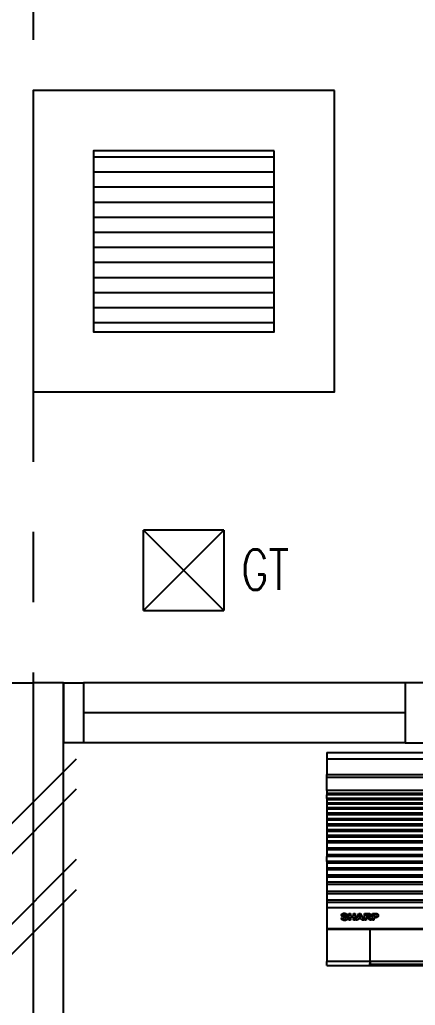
# Model space of a CAD drawing. Header units: millimetres. Extents: x 982 to 80582, y 687 to 58800.
# Drawn here: x 46833 to 47817, y 39930 to 42383 of the extents above; entities that cross this region are included whole.
import ezdxf

# ---------------------------------------------------------------- set-up
doc = ezdxf.new("R2010")
doc.units = ezdxf.units.MM
doc.linetypes.add('CENTER', pattern=[2, 1.25, -0.25, 0.25, -0.25])
doc.linetypes.add('HIDDEN', pattern=[0.375, 0.25, -0.125])
for name, color, linetype in [('A-DRAIN', 9, 'Continuous'), ('A-PTILE', 8, 'Continuous'), ('A-SYM', 8, 'Continuous'), ('A-WALL', 1, 'Continuous'), ('A-WIN', 9, 'Continuous'), ('A-WLH', 7, 'Continuous'), ('Edges', 7, 'Continuous'), ('Grid', 8, 'CENTER')]:
    doc.layers.add(name, color=color, linetype=linetype)
doc.styles.add('ROMANS', font='romans.shx', dxfattribs={"width": 0.75, "height": 200})

# ---------------------------------------------------------------- blocks, each defined once
blk = doc.blocks.new('A$C49831240')
at = {"layer": 'A-WLH', "color": 8}
for p, q in [((250, 575), (0, 325)), ((250, 500), (0, 250)), ((250, 325), (0, 75)), ((250, 250), (0, 0))]:
    blk.add_line(p, q, dxfattribs=at)
blk = doc.blocks.new('air con')
at = {"layer": 'Edges'}
for p, q in [((71.4, 41.9), (152.4, 41.9)), ((71.4, 41.9), (71.4, 41.09)), ((71.4, 41.09), (152.4, 41.09)), ((71.4, 41.09), (71.4, 39.12)), ((71.4, 39.12), (152.4, 39.12)), ((71.4, 38.72), (71.4, 39.12)), ((152.4, 38.72), (71.4, 38.72)), ((71.4, 37.09), (71.4, 38.72)), ((71.4, 37.09), (71.4, 36.7)), ((152.4, 37.09), (71.4, 37.09)), ((152.4, 36.7), (71.4, 36.7)), ((71.4, 36.7), (71.4, 36.54)), ((152.4, 36.54), (71.4, 36.54)), ((71.4, 36.08), (71.4, 36.54)), ((152.4, 36.08), (71.4, 36.08)), ((71.4, 36.08), (71.4, 35.91)), ((152.4, 35.91), (71.4, 35.91)), ((71.4, 35.91), (71.4, 35.49)), ((71.4, 35.49), (71.4, 35.34)), ((152.4, 35.49), (71.4, 35.49)), ((152.4, 35.34), (71.4, 35.34)), ((71.4, 35.34), (71.4, 34.88)), ((152.4, 34.88), (71.4, 34.88)), ((71.4, 34.88), (71.4, 34.71)), ((152.4, 34.71), (71.4, 34.71)), ((71.4, 34.71), (71.4, 34.21)), ((152.4, 34.21), (71.4, 34.21)), ((71.4, 34.21), (71.4, 34.02)), ((71.4, 34.02), (71.4, 33.51)), ((152.4, 34.02), (71.4, 34.02)), ((152.4, 33.51), (71.4, 33.51)), ((71.4, 33.51), (71.4, 33.33)), ((152.4, 33.33), (71.4, 33.33)), ((71.4, 33.33), (71.4, 32.83)), ((152.4, 32.83), (71.4, 32.83)), ((71.4, 32.83), (71.4, 32.62)), ((152.4, 32.62), (71.4, 32.62)), ((71.4, 32.62), (71.4, 32.1)), ((152.4, 32.1), (71.4, 32.1)), ((71.4, 32.1), (71.4, 31.91)), ((152.4, 31.91), (71.4, 31.91)), ((71.4, 31.91), (71.4, 31.38)), ((152.4, 31.38), (71.4, 31.38)), ((71.4, 31.38), (71.4, 31.19)), ((152.4, 31.19), (71.4, 31.19)), ((71.4, 31.19), (71.4, 30.65)), ((152.4, 30.65), (71.4, 30.65)), ((71.4, 30.65), (71.4, 30.44)), ((152.4, 30.44), (71.4, 30.44)), ((71.4, 30.44), (71.4, 29.79)), ((152.4, 29.79), (71.4, 29.79)), ((71.4, 29.79), (71.4, 29.56)), ((71.4, 29.56), (71.4, 28.93)), ((152.4, 29.56), (71.4, 29.56)), ((152.4, 28.93), (71.4, 28.93)), ((71.4, 28.93), (71.4, 28.71)), ((152.4, 28.71), (71.4, 28.71)), ((71.4, 28.09), (71.4, 28.71)), ((152.4, 28.09), (71.4, 28.09)), ((71.4, 28.09), (71.4, 27.87)), ((71.4, 27.87), (71.4, 27.23)), ((152.4, 27.87), (71.4, 27.87)), ((152.4, 27.23), (71.4, 27.23)), ((71.4, 27.23), (71.4, 27.02)), ((71.4, 27.02), (71.4, 26.35)), ((152.4, 27.02), (71.4, 27.02)), ((152.4, 26.35), (71.4, 26.35)), ((71.4, 26.35), (71.4, 26.12)), ((152.4, 26.12), (71.4, 26.12)), ((71.4, 26.12), (71.4, 25.47)), ((152.4, 25.47), (71.4, 25.47)), ((71.4, 25.47), (71.4, 25.16)), ((152.4, 25.16), (71.4, 25.16)), ((71.4, 25.16), (71.4, 24.3)), ((152.4, 24.3), (71.4, 24.3)), ((71.4, 24.3), (71.4, 24)), ((152.4, 24), (71.4, 24)), ((71.4, 24), (71.4, 23.18)), ((71.4, 23.18), (71.4, 22.88)), ((152.4, 23.18), (71.4, 23.18)), ((152.4, 22.88), (71.4, 22.88)), ((71.4, 22.88), (71.4, 22.21)), ((152.4, 22.21), (71.4, 22.21)), ((71.4, 22.21), (71.4, 19.57)), ((73.28, 21.28), (73.29, 21.35)), ((73.29, 21.23), (73.28, 21.28)), ((73.29, 21.35), (73.33, 21.41)), ((73.33, 21.41), (73.38, 21.46)), ((73.38, 21.46), (73.45, 21.49)), ((73.45, 21.49), (73.54, 21.52)), ((73.48, 21.32), (73.47, 21.29)), ((73.47, 21.29), (73.48, 21.26)), ((73.5, 21.35), (73.48, 21.32)), ((73.48, 21.26), (73.5, 21.24)), ((73.56, 21.37), (73.5, 21.35)), ((73.5, 21.24), (73.57, 21.21)), ((73.54, 21.52), (73.64, 21.52)), ((73.64, 21.38), (73.56, 21.37)), ((73.64, 21.52), (73.73, 21.52)), ((73.71, 21.37), (73.64, 21.38)), ((73.77, 21.35), (73.71, 21.37)), ((73.73, 21.52), (73.8, 21.51)), ((73.8, 21.31), (73.77, 21.35)), ((73.8, 21.51), (73.87, 21.48)), ((73.82, 21.25), (73.8, 21.31)), ((74.02, 21.26), (73.82, 21.25)), ((73.87, 21.48), (73.92, 21.45)), ((73.92, 21.45), (73.96, 21.41)), ((73.96, 21.41), (73.99, 21.37)), ((73.99, 21.37), (74.01, 21.32)), ((74.01, 21.32), (74.02, 21.26)), ((74.21, 20.64), (74.21, 21.51)), ((74.21, 21.51), (74.41, 21.51)), ((74.41, 21.51), (74.41, 21.17)), ((74.8, 21.17), (74.8, 21.51)), ((74.8, 21.51), (75, 21.51)), ((75, 21.51), (75, 20.64)), ((75.11, 20.64), (75.49, 21.51)), ((75.59, 21.31), (75.46, 20.98)), ((75.49, 21.51), (75.7, 21.51)), ((75.73, 20.98), (75.59, 21.31)), ((75.7, 21.51), (76.09, 20.64)), ((76.2, 20.64), (76.2, 21.51)), ((76.2, 21.51), (76.62, 21.51)), ((76.55, 21.36), (76.4, 21.36)), ((76.4, 21.36), (76.4, 21.14)), ((76.7, 21.36), (76.55, 21.36)), ((76.62, 21.51), (76.75, 21.5)), ((76.74, 21.35), (76.7, 21.36)), ((76.77, 21.33), (76.74, 21.35)), ((76.75, 21.5), (76.85, 21.49)), ((76.79, 21.29), (76.77, 21.33)), ((76.8, 21.25), (76.79, 21.29)), ((76.79, 21.22), (76.8, 21.25)), ((76.85, 21.49), (76.91, 21.45)), ((76.91, 21.45), (76.96, 21.4)), ((76.96, 21.4), (76.99, 21.34)), ((76.99, 21.34), (77, 21.27)), ((77, 21.27), (77, 21.22)), ((77.19, 20.64), (77.19, 21.51)), ((77.19, 21.51), (77.51, 21.51)), ((77.39, 21.36), (77.39, 21.12)), ((77.48, 21.36), (77.39, 21.36)), ((77.63, 21.36), (77.48, 21.36)), ((77.51, 21.51), (77.66, 21.51)), ((77.67, 21.34), (77.63, 21.36)), ((77.66, 21.51), (77.74, 21.5)), ((77.71, 21.32), (77.67, 21.34)), ((77.73, 21.28), (77.71, 21.32)), ((77.74, 21.24), (77.73, 21.28)), ((77.74, 21.5), (77.82, 21.47)), ((77.82, 21.47), (77.89, 21.41)), ((77.89, 21.41), (77.91, 21.38)), ((77.91, 21.38), (77.93, 21.34)), ((77.93, 21.34), (77.94, 21.29)), ((77.94, 21.24), (77.93, 21.17)), ((77.94, 21.29), (77.94, 21.24)), ((73.25, 20.92), (73.44, 20.94)), ((73.26, 20.85), (73.25, 20.92)), ((73.29, 20.79), (73.26, 20.85)), ((73.31, 21.19), (73.29, 21.23)), ((73.32, 20.74), (73.29, 20.79)), ((73.33, 21.14), (73.31, 21.19)), ((73.37, 20.7), (73.32, 20.74)), ((73.37, 21.11), (73.33, 21.14)), ((73.41, 21.08), (73.37, 21.11)), ((73.42, 20.67), (73.37, 20.7)), ((73.46, 21.06), (73.41, 21.08)), ((73.49, 20.64), (73.42, 20.67)), ((73.44, 20.94), (73.47, 20.86)), ((73.6, 21.02), (73.46, 21.06)), ((73.47, 20.86), (73.51, 20.81)), ((73.57, 20.63), (73.49, 20.64)), ((73.51, 20.81), (73.57, 20.78)), ((73.57, 21.21), (73.68, 21.18)), ((73.57, 20.78), (73.66, 20.77)), ((73.65, 20.62), (73.57, 20.63)), ((73.76, 20.98), (73.6, 21.02)), ((73.77, 20.63), (73.65, 20.62)), ((73.66, 20.77), (73.74, 20.78)), ((73.68, 21.18), (73.81, 21.15)), ((73.74, 20.78), (73.8, 20.81)), ((73.8, 20.96), (73.76, 20.98)), ((73.87, 20.66), (73.77, 20.63)), ((73.83, 20.94), (73.8, 20.96)), ((73.8, 20.81), (73.84, 20.85)), ((73.81, 21.15), (73.9, 21.12)), ((73.84, 20.92), (73.83, 20.94)), ((73.85, 20.89), (73.84, 20.92)), ((73.84, 20.85), (73.85, 20.89)), ((73.94, 20.7), (73.87, 20.66)), ((73.9, 21.12), (73.96, 21.08)), ((74, 20.75), (73.94, 20.7)), ((73.96, 21.08), (74.01, 21.03)), ((74.04, 20.82), (74, 20.75)), ((74.01, 21.03), (74.04, 20.97)), ((74.04, 20.97), (74.05, 20.89)), ((74.05, 20.89), (74.04, 20.82)), ((74.41, 20.64), (74.21, 20.64)), ((74.41, 21.17), (74.8, 21.17)), ((74.8, 21.02), (74.41, 21.02)), ((74.41, 21.02), (74.41, 20.64)), ((74.8, 20.64), (74.8, 21.02)), ((75, 20.64), (74.8, 20.64)), ((75.32, 20.64), (75.11, 20.64)), ((75.4, 20.84), (75.32, 20.64)), ((75.79, 20.84), (75.4, 20.84)), ((75.46, 20.98), (75.73, 20.98)), ((75.88, 20.64), (75.79, 20.84)), ((76.09, 20.64), (75.88, 20.64)), ((76.4, 20.64), (76.2, 20.64)), ((76.4, 21.14), (76.54, 21.14)), ((76.44, 21), (76.4, 21)), ((76.4, 21), (76.4, 20.64)), ((76.5, 21), (76.44, 21)), ((76.54, 20.99), (76.5, 21)), ((76.54, 21.14), (76.66, 21.14)), ((76.57, 20.98), (76.54, 20.99)), ((76.6, 20.96), (76.57, 20.98)), ((76.7, 20.83), (76.6, 20.96)), ((76.66, 21.14), (76.72, 21.15)), ((76.85, 20.64), (76.7, 20.83)), ((76.72, 21.15), (76.75, 21.17)), ((76.8, 21.03), (76.74, 21.02)), ((76.74, 21.02), (76.8, 20.99)), ((76.75, 21.17), (76.78, 21.19)), ((76.78, 21.19), (76.79, 21.22)), ((76.86, 21.05), (76.8, 21.03)), ((76.8, 20.99), (76.85, 20.95)), ((76.85, 20.95), (76.9, 20.89)), ((77.08, 20.64), (76.85, 20.64)), ((76.9, 21.07), (76.86, 21.05)), ((76.94, 21.1), (76.9, 21.07)), ((76.9, 20.89), (76.96, 20.81)), ((76.97, 21.14), (76.94, 21.1)), ((76.96, 20.81), (77.08, 20.64)), ((76.99, 21.18), (76.97, 21.14)), ((77, 21.22), (76.99, 21.18)), ((77.39, 20.64), (77.19, 20.64)), ((77.39, 21.12), (77.5, 21.12)), ((77.52, 20.97), (77.39, 20.97)), ((77.39, 20.97), (77.39, 20.64)), ((77.5, 21.12), (77.59, 21.12)), ((77.64, 20.97), (77.52, 20.97)), ((77.59, 21.12), (77.65, 21.13)), ((77.72, 20.98), (77.64, 20.97)), ((77.65, 21.13), (77.69, 21.15)), ((77.69, 21.15), (77.72, 21.17)), ((77.72, 21.17), (77.73, 21.2)), ((77.78, 21), (77.72, 20.98)), ((77.73, 21.2), (77.74, 21.24)), ((77.83, 21.02), (77.78, 21)), ((77.87, 21.06), (77.83, 21.02)), ((77.91, 21.11), (77.87, 21.06)), ((77.93, 21.17), (77.91, 21.11)), ((152.4, 19.57), (71.4, 19.57)), ((71.4, 19.57), (71.4, 19.49)), ((152.4, 19.49), (71.4, 19.49)), ((71.4, 19.49), (71.4, 15.42)), ((76.92, 15.42), (76.92, 19.49)), ((76.92, 18.47), (76.92, 18.81)), ((76.92, 18.13), (76.92, 18.47)), ((76.92, 17.8), (76.92, 18.13)), ((76.92, 17.48), (76.92, 17.8)), ((76.92, 17.16), (76.92, 17.48)), ((76.92, 16.85), (76.92, 17.16)), ((76.92, 16.55), (76.92, 16.85)), ((76.92, 16.26), (76.92, 16.55)), ((76.92, 15.97), (76.92, 16.26)), ((76.86, 15.42), (71.4, 15.42)), ((71.4, 14.9), (71.4, 15.42)), ((76.92, 15.42), (76.86, 15.42)), ((76.86, 15.42), (76.86, 15.14)), ((76.92, 15.14), (76.86, 15.14)), ((76.86, 15.05), (76.86, 15.14)), ((76.92, 15.05), (76.86, 15.05)), ((76.92, 15.69), (76.92, 15.97)), ((76.92, 15.42), (76.92, 15.69)), ((76.92, 15.42), (76.92, 15.14)), ((146.42, 15.42), (76.92, 15.42)), ((76.92, 15.14), (76.92, 15.05)), ((146.42, 15.05), (76.92, 15.05)), ((76.92, 15.05), (76.92, 15.01)), ((146.42, 15.01), (76.92, 15.01)), ((71.4, 14.9), (152.4, 14.9))]:
    blk.add_line(p, q, dxfattribs=at)

msp = doc.modelspace()

# ---------------------------------------------------------------- hatches: boundary and pattern name
at = {"layer": 'A-PTILE'}
h = msp.add_hatch(dxfattribs=at)
h.set_pattern_fill('LINE', color=8, scale=300, style=0)
h.set_pattern_definition([(0, (3598.94, -197620.703), (0, 37.5), [])])
h.paths.add_polyline_path([(47466.2, 42056.6), (47016.2, 42056.6), (47016.2, 41606.6), (47466.2, 41606.6)])

# ---------------------------------------------------------------- linework, layer by layer
at = {"layer": 'A-DRAIN', "color": 8, "linetype": 'Continuous', "ltscale": 1000}
for p, q in [((47141.2, 40912.9), (47141.2, 41112.9)), ((47341.2, 41112.9), (47141.2, 41112.9)), ((47341.2, 41112.9), (47341.2, 40912.9)), ((47141.2, 40912.9), (47341.2, 40912.9))]:
    msp.add_line(p, q, dxfattribs=at)
for points in [[(47616.2, 42206.6), (46866.2, 42206.6), (46866.2, 41456.6), (47616.2, 41456.6)], [(47466.2, 42056.6), (47016.2, 42056.6), (47016.2, 41606.6), (47466.2, 41606.6)]]:
    msp.add_lwpolyline(points, close=True, dxfattribs=at)
at = {"layer": 'A-PTILE', "color": 8}
for p, q in [((47341.2, 41112.9), (47141.2, 40912.9)), ((47141.2, 41112.9), (47341.2, 40912.9))]:
    msp.add_line(p, q, dxfattribs=at)
at = {"layer": 'A-WALL', "color": 8}
for p, q in [((46792.1, 40733.1), (46867.1, 40733.1)), ((46942.1, 40733.1), (46867.1, 40733.1)), ((46942.1, 37383.1), (46942.1, 40733.1))]:
    msp.add_line(p, q, dxfattribs=at)
at = {"layer": 'A-WALL', "color": 8, "linetype": 'Continuous', "ltscale": 900}
msp.add_line((46942.1, 40733.1), (46942.1, 40583.1), dxfattribs=at)
at = {"layer": 'A-WIN', "color": 8}
for p, q in [((47792.1, 40733.1), (46992.1, 40733.1)), ((47792.1, 40583.1), (46992.1, 40583.1))]:
    msp.add_line(p, q, dxfattribs=at)
at = {"layer": 'A-WIN', "color": 8, "linetype": 'Continuous', "ltscale": 300}
msp.add_line((47792.1, 40658.1), (46992.1, 40658.1), dxfattribs=at)
at = {"layer": 'A-WIN', "color": 8, "linetype": 'Continuous'}
for points in [[(46992.1, 40583.1), (46942.1, 40583.1), (46942.1, 40733.1), (46992.1, 40733.1)], [(47792.1, 40583.1), (47842.1, 40583.1), (47842.1, 40733.1), (47792.1, 40733.1)]]:
    msp.add_lwpolyline(points, close=True, dxfattribs=at)
at = {"layer": 'Grid', "color": 8, "ltscale": 700}
msp.add_line((46867.1, 34283.1), (46867.1, 52865.5), dxfattribs=at)

# ---------------------------------------------------------------- block references
at = {"xscale": 19.63141704585789, "yscale": 19.63141704585789, "zscale": 19.63141704585789}
msp.add_blockref('air con', (46195, 39736.6), dxfattribs=at)
at = {"layer": 'A-WLH', "color": 8}
msp.add_blockref('A$C49831240', (46723.5, 39967.7), dxfattribs=at)

# ---------------------------------------------------------------- texts
at = {"layer": 'A-SYM', "color": 8, "linetype": 'HIDDEN', "ltscale": 500, "style": 'ROMANS', "width": 0.75}
msp.add_text('GT', height=100, dxfattribs=at).set_placement((47384.2, 40964.5))

doc.saveas('drawing.dxf')
